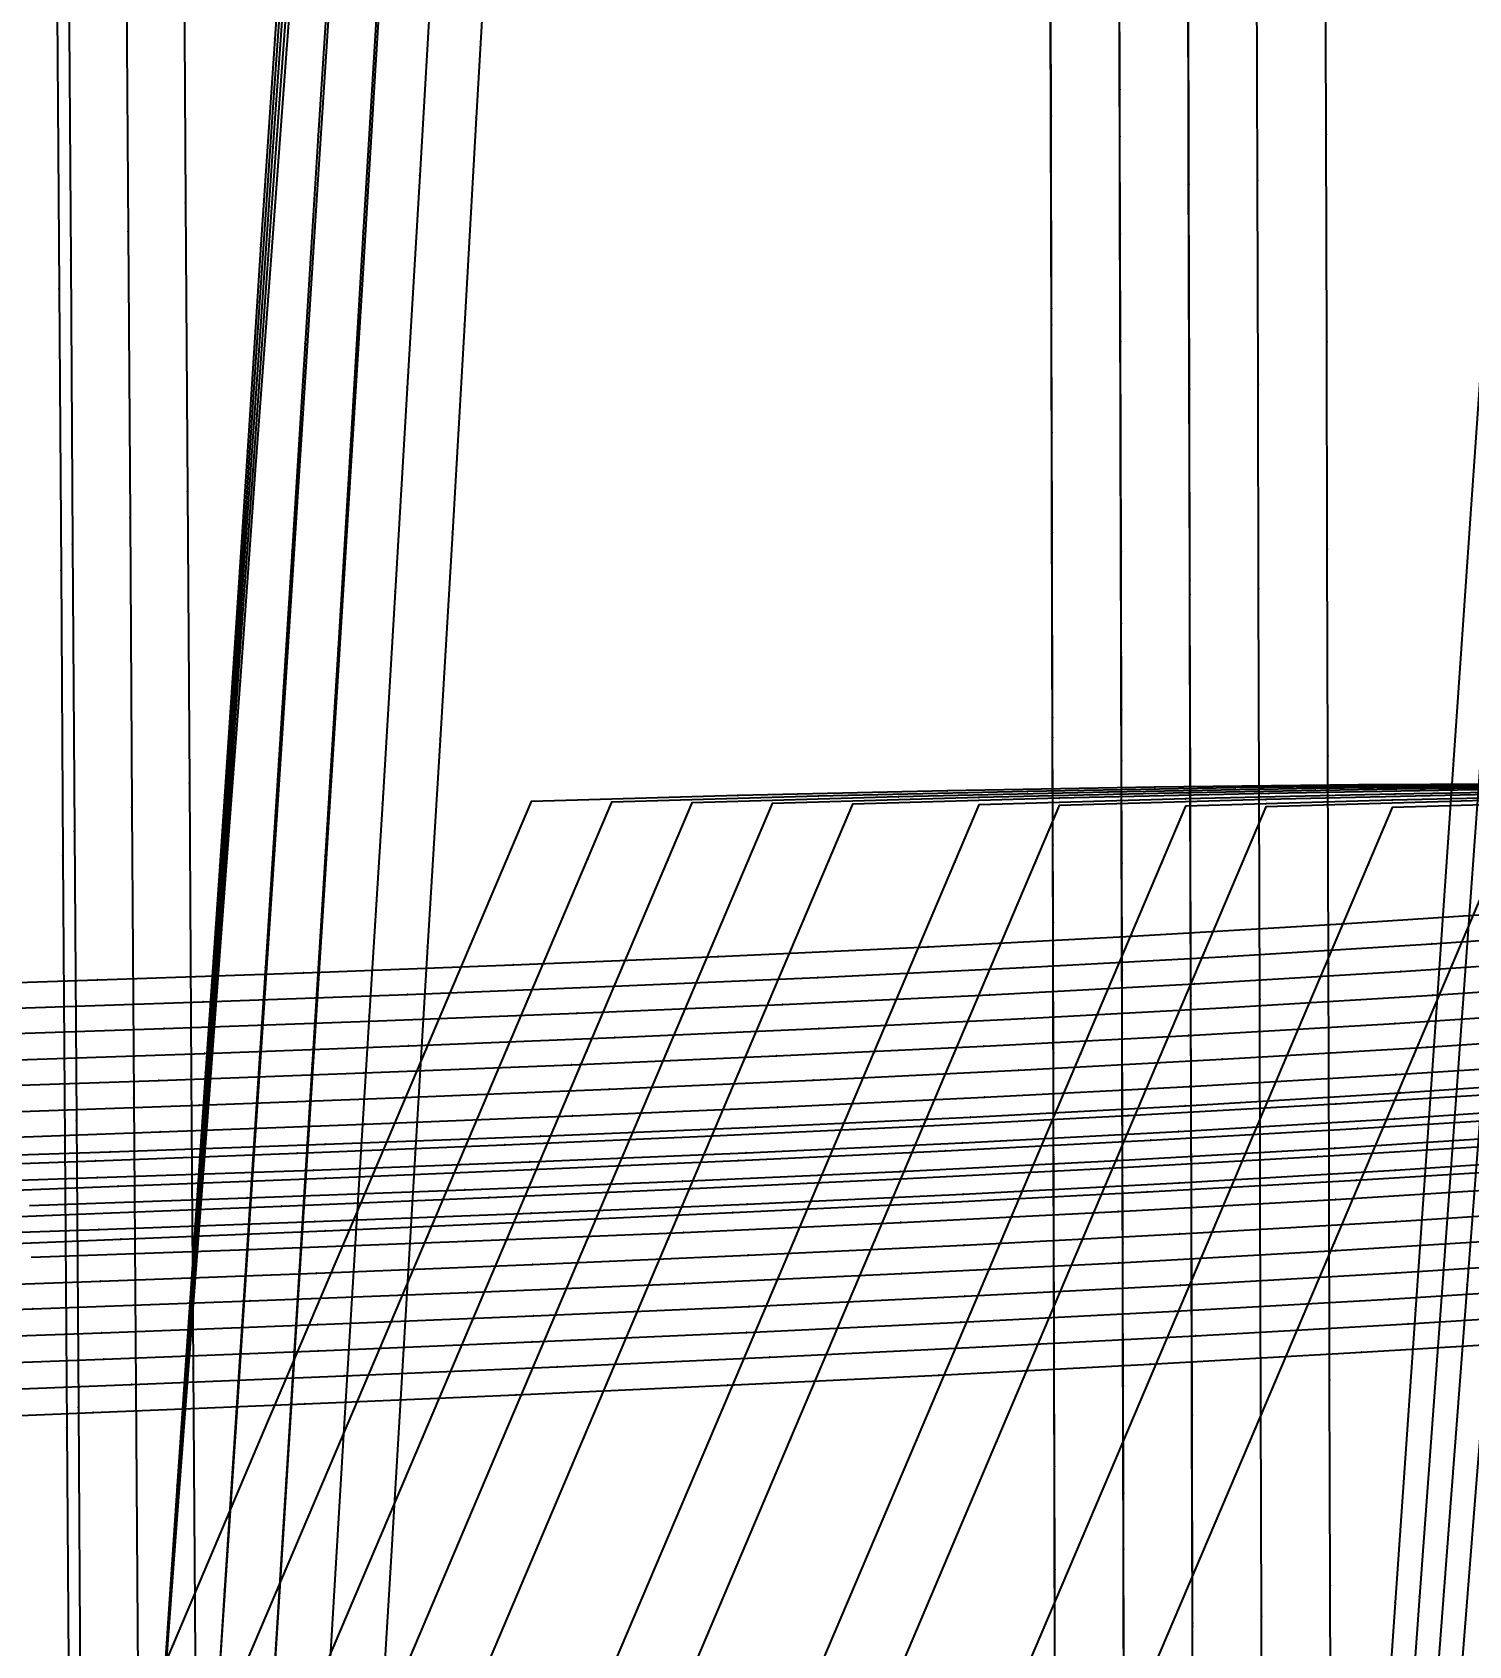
# Model space of a CAD drawing. Extents: x -2408 to 1029, y -526 to 2095.
# Drawn here: x -875.3 to -769.3, y 306.4 to 425.4 of the extents above; entities that cross this region are included whole.
import ezdxf

# ---------------------------------------------------------------- set-up
doc = ezdxf.new("R2010")
doc.units = 0

# ---------------------------------------------------------------- blocks, each defined once
blk = doc.blocks.new(' -30')
at = {"layer": '1'}
for points in [[(-876.872936, 508.652548), (-861.83698, 509.261239), (-846.753174, 509.887156), (-831.752201, 510.534152), (-816.670932, 511.218628), (-801.184994, 511.966991), (-786.108457, 512.749706), (-770.65652, 513.617506), (-755.587754, 514.53757), (-740.004881, 515.575884), (-725.109999, 516.660635), (-710.060669, 517.858357), (-700.953445, 518.651848), (-694.602526, 519.205145), (-679.573415, 520.634586), (-664.211764, 522.223971), (-649.208861, 523.906612), (-633.890515, 525.762597), (-618.92051, 527.71629), (-603.661537, 529.855638), (-588.732149, 532.098872), (-573.547297, 534.538566), (-558.667414, 537.089756), (-543.569914, 539.84678)], [(-1183.755806, -258.370186), (-1198.587343, -257.218457), (-1199.90509, -257.115917), (-1199.94913, -241.488822), (-1199.992209, -226.199237), (-1200.035282, -210.909652), (-1200.077808, -195.811877), (-1200.120871, -180.522291), (-1200.163378, -165.429311), (-1200.206436, -150.139732), (-1200.249056, -135.00358), (-1200.292103, -119.713989), (-1200.335607, -104.263353), (-1200.378671, -88.973753), (-1200.421733, -73.688779), (-1200.464816, -58.399189), (-1200.507891, -43.109598), (-1200.550587, -27.947019)]]:
    blk.add_lwpolyline(points, dxfattribs=at)
at = {"layer": '14'}
blk.add_lwpolyline([(-879.472994, 495.837705), (-863.872377, 496.46764), (-848.27231, 497.112008), (-832.673265, 497.781282), (-817.075603, 498.485938), (-801.47968, 499.236455), (-785.885971, 500.043304), (-770.294797, 500.916965), (-754.70663, 501.86791), (-739.121791, 502.906618), (-723.540754, 504.043561), (-707.963877, 505.289216), (-700.953674, 505.907516), (-690.233514, 506.852994), (-674.668702, 508.362386), (-659.113786, 510.004054), (-643.571804, 511.782803), (-628.045945, 513.703415), (-612.539267, 515.770694), (-597.054901, 517.989429), (-581.59598, 520.364412), (-566.165581, 522.900442), (-550.766837, 525.602311)], dxfattribs=at)
at = {"layer": '2'}
blk.add_point((-322.167053, -60.610313), dxfattribs=at)
blk.add_point((-322.167053, -60.610313), dxfattribs=at)
at = {"layer": '3'}
for p in [(-268.970889, 520.885647), (-770.65652, 513.617506), (-801.184994, 511.966991), (-786.108457, 512.749706), (-816.670932, 511.218628), (-846.753174, 509.887156), (-831.752201, 510.534152), (-861.83698, 509.261239), (-270.140575, 505.316837), (-785.885971, 500.043304), (-770.294797, 500.916965), (-801.47968, 499.236455), (-832.673265, 497.781282), (-817.075603, 498.485938), (-863.872377, 496.46764), (-848.27231, 497.112008), (-271.278187, 489.841572), (-272.408891, 474.313432), (-273.518252, 459.303073), (-274.691014, 443.778063), (-275.86766, 428.304753), (-277.042325, 412.779884), (-1200.507891, -43.109598), (-254.129457, -57.541968), (-1200.464816, -58.399189), (-261.127123, -59.389382), (-306.950585, -60.172513), (-291.493917, -59.822173), (-276.163978, -59.559518), (-323.969141, -64.852121), (-1200.421733, -73.688779), (-255.491074, -77.232818), (-329.941059, -78.908997), (-1200.378671, -88.973753), (-335.8002, -92.700416), (-256.933227, -98.088314), (-1200.335607, -104.263353), (-342.052132, -107.416397), (-1200.292103, -119.713989), (-258.429068, -119.720211), (-348.576922, -122.774639), (-1200.249056, -135.00358), (-1200.206436, -150.139732)]:
    blk.add_point(p, dxfattribs=at)
at = {"layer": '8'}
for points in [[(-267.785759, 536.391029), (-268.970889, 520.885647), (-270.140575, 505.316837), (-271.278187, 489.841572), (-272.408891, 474.313432), (-273.518252, 459.303073), (-274.691014, 443.778063), (-275.86766, 428.304753), (-277.042325, 412.779884), (-278.21354, 397.254754), (-279.349544, 382.208615), (-280.523073, 366.683647), (-281.657577, 351.675743), (-282.83071, 336.150751), (-283.991246, 320.791318), (-285.164421, 305.266334), (-286.316888, 290.015761), (-287.446104, 275.072392), (-287.709846, 271.582108)], [(-249.091949, 15.307263), (-250.517034, -5.301401), (-251.7552, -23.206977), (-252.875217, -39.403948), (-254.129457, -57.541968), (-255.491074, -77.232818), (-256.933227, -98.088314), (-258.429068, -119.720211), (-259.951754, -141.740336), (-261.474439, -163.760443), (-262.970281, -185.392358), (-264.412433, -206.247836), (-265.77405, -225.938686), (-267.028291, -244.076713), (-268.148308, -260.273691), (-269.386474, -278.179268), (-270.434573, -293.336208), (-270.811558, -298.787918)], [(-149.575367, -61.404266), (-166.867261, -60.754563), (-183.049128, -60.252149), (-198.832045, -59.85351), (-214.146374, -59.56067), (-230.135344, -59.369512), (-245.281739, -59.316843), (-261.127123, -59.389382), (-276.163978, -59.559518), (-291.493917, -59.822173), (-306.950585, -60.172513), (-322.167053, -60.610313)], [(-355.685272, -139.506483), (-348.576922, -122.774639), (-342.052132, -107.416397), (-335.8002, -92.700416), (-329.941059, -78.908997), (-323.969141, -64.852121), (-322.167053, -60.610313)]]:
    blk.add_lwpolyline(points, dxfattribs=at)
blk = doc.blocks.new(' -31')
at = {"layer": '1'}
for points in [[(-880.364314, 510.494297), (-865.021492, 511.094201), (-849.986515, 511.696983), (-834.64533, 512.337634), (-819.64924, 512.998925), (-804.311699, 513.721507), (-788.860254, 514.507407), (-773.529113, 515.355389), (-758.116349, 516.287186), (-742.795393, 517.30299), (-727.473822, 518.418899), (-712.168084, 519.644329), (-700.953445, 520.630684), (-697.019179, 520.976708), (-681.735315, 522.450025), (-666.410157, 524.062346), (-651.154775, 525.806184), (-635.87252, 527.696718), (-620.652663, 529.727222), (-605.429271, 531.910601), (-590.252871, 534.244037), (-575.102924, 536.734785), (-559.979017, 539.387488), (-544.915761, 542.200264)], [(-1180.371274, -260.925967), (-1195.237899, -259.766103), (-1204.985657, -259.004574), (-1205.029124, -243.314311), (-1205.070777, -228.280023), (-1205.112436, -213.245737), (-1205.155079, -197.858185), (-1205.196747, -182.823897), (-1205.239387, -167.439265), (-1205.281057, -152.404973), (-1205.323792, -136.988222), (-1205.365471, -121.953939), (-1205.407149, -106.919646), (-1205.449467, -91.652171), (-1205.491133, -76.617876), (-1205.532971, -61.521669), (-1205.574646, -46.487374), (-1205.61699, -31.217352)]]:
    blk.add_lwpolyline(points, dxfattribs=at)
at = {"layer": '14'}
blk.add_lwpolyline([(-876.761037, 497.92473), (-861.052752, 498.541434), (-845.345297, 499.176768), (-829.639194, 499.841984), (-813.934855, 500.548338), (-798.232802, 501.307082), (-782.533523, 502.129468), (-766.837501, 503.02675), (-751.145262, 504.010178), (-735.457216, 505.09101), (-719.773885, 506.280497), (-700.953674, 507.871628), (-700.177085, 507.937295), (-687.689191, 509.100768), (-672.025619, 510.684444), (-656.373484, 512.409613), (-640.73598, 514.280458), (-625.116259, 516.301159), (-609.517494, 518.475899), (-593.942802, 520.808865), (-578.395356, 523.304239), (-562.878326, 525.966201), (-547.394831, 528.798939)], dxfattribs=at)
at = {"layer": '2'}
blk.add_point((-317.087078, -60.610313), dxfattribs=at)
blk.add_point((-317.087078, -60.610313), dxfattribs=at)
at = {"layer": '3'}
for p in [(-788.860254, 514.507407), (-773.529113, 515.355389), (-804.311699, 513.721507), (-834.64533, 512.337634), (-819.64924, 512.998925), (-865.021492, 511.094201), (-849.986515, 511.696983), (-270.0986, 508.584758), (-766.837501, 503.02675), (-798.232802, 501.307082), (-782.533523, 502.129468), (-813.934855, 500.548338), (-845.345297, 499.176768), (-829.639194, 499.841984), (-861.052752, 498.541434), (-271.194162, 493.295128), (-272.281755, 477.946298), (-273.387537, 462.538378), (-274.514607, 447.192397), (-275.651862, 431.847157), (-276.780583, 416.554046), (-1205.574646, -46.487374), (-256.047113, -59.389381), (-301.870586, -60.172513), (-286.413913, -59.822172), (-271.08397, -59.559518), (-1205.532971, -61.521669), (-318.889163, -64.852117), (-254.326498, -75.793048), (-1205.491133, -76.617876), (-324.861077, -78.908991), (-1205.449467, -91.652171), (-330.720215, -92.70041), (-255.878275, -97.114022), (-1205.407149, -106.919646), (-336.972144, -107.416392), (-257.487822, -119.228744), (-1205.365471, -121.953939), (-343.496931, -122.774636), (-1205.323792, -136.988222), (-1205.281057, -152.404973)]:
    blk.add_point(p, dxfattribs=at)
at = {"layer": '8'}
for points in [[(-267.785759, 539.896202), (-268.971377, 523.980308), (-270.0986, 508.584758), (-271.194162, 493.295128), (-272.281755, 477.946298), (-273.387537, 462.538378), (-274.514607, 447.192397), (-275.651862, 431.847157), (-276.780583, 416.554046), (-277.908851, 401.208165), (-279.044466, 385.76366), (-280.174425, 370.417898), (-281.309176, 355.012686), (-282.439101, 339.666924), (-283.568809, 324.321148), (-284.686106, 309.145322), (-285.815989, 293.799556), (-286.918402, 278.82658), (-287.709846, 268.076897)], [(-247.440948, 18.812463), (-248.974359, -2.25617), (-250.306644, -20.561388), (-251.511798, -37.119862), (-252.861378, -55.662707), (-254.326498, -75.793048), (-255.878275, -97.114022), (-257.487822, -119.228744), (-259.126252, -141.740322), (-260.220324, -156.772558), (-261.305836, -171.687183), (-262.899335, -193.581419), (-264.425436, -214.549616), (-265.855252, -234.194881), (-267.159901, -252.120389), (-268.310493, -267.929205), (-269.555052, -285.029088), (-270.549095, -298.686962), (-270.811558, -302.293129)], [(-144.495363, -61.404266), (-161.787255, -60.754563), (-177.96912, -60.25215), (-193.752036, -59.85351), (-209.066363, -59.56067), (-225.055333, -59.369512), (-240.201728, -59.316843), (-256.047113, -59.389381), (-271.08397, -59.559518), (-286.413913, -59.822172), (-301.870586, -60.172513), (-317.087078, -60.610313)], [(-350.605278, -139.506483), (-343.496931, -122.774636), (-336.972144, -107.416392), (-330.720215, -92.70041), (-324.861077, -78.908991), (-318.889163, -64.852117), (-317.087078, -60.610313)]]:
    blk.add_lwpolyline(points, dxfattribs=at)
blk = doc.blocks.new(' -32')
at = {"layer": '1'}
for points in [[(-877.277669, 512.585146), (-862.024551, 513.164813), (-846.751166, 513.764664), (-831.53952, 514.392253), (-816.269083, 515.063461), (-801.001022, 515.786796), (-785.834479, 516.567909), (-770.573491, 517.427842), (-755.449849, 518.364112), (-740.200043, 519.403976), (-724.875012, 520.5571), (-709.642093, 521.821944), (-700.953445, 522.616844), (-694.557722, 523.201933), (-679.348956, 524.72913), (-664.318127, 526.376323), (-649.139851, 528.182656), (-634.150362, 530.111492), (-619.009776, 532.210167), (-604.077291, 534.432251), (-588.982202, 536.836607), (-574.121179, 539.363382), (-559.080352, 542.086794), (-544.303937, 544.929842)], [(-1181.341562, -263.143461), (-1196.363717, -261.938956), (-1210.066223, -260.838642), (-1210.108495, -245.352705), (-1210.150147, -230.091894), (-1210.19139, -214.978302), (-1210.233302, -199.616523), (-1210.275493, -184.150531), (-1210.31786, -168.619842), (-1210.360055, -153.153848), (-1210.402522, -137.589816), (-1210.444728, -122.123822), (-1210.486932, -106.657838), (-1210.528462, -91.436508), (-1210.570655, -75.970504), (-1210.612486, -60.636584), (-1210.654677, -45.1706), (-1210.696988, -29.660098)]]:
    blk.add_lwpolyline(points, dxfattribs=at)
at = {"layer": '14'}
blk.add_lwpolyline([(-878.91242, 499.814759), (-863.096353, 500.414203), (-847.281183, 501.033226), (-831.467557, 501.683881), (-815.656007, 502.378226), (-799.847102, 503.128318), (-784.041373, 503.946213), (-768.239466, 504.843965), (-752.441914, 505.833632), (-736.649247, 506.927273), (-720.862112, 508.136939), (-701.136794, 509.830549), (-700.953674, 509.847908), (-689.034821, 510.978725), (-673.269923, 512.604379), (-657.517396, 514.379515), (-641.780503, 516.307703), (-626.062394, 518.392526), (-610.366238, 520.637565), (-594.69526, 523.046393), (-579.05261, 525.622594), (-563.441513, 528.369741), (-547.865121, 531.291418)], dxfattribs=at)
at = {"layer": '2'}
blk.add_point((-312.007065, -60.610313), dxfattribs=at)
blk.add_point((-312.007065, -60.610313), dxfattribs=at)
at = {"layer": '3'}
for p in [(-770.573491, 517.427842), (-801.001022, 515.786796), (-785.834479, 516.567909), (-831.53952, 514.392253), (-816.269083, 515.063461), (-862.024551, 513.164813), (-846.751166, 513.764664), (-270.014405, 512.479487), (-768.239466, 504.843965), (-784.041373, 503.946213), (-815.656007, 502.378226), (-799.847102, 503.128318), (-831.467557, 501.683881), (-863.096353, 500.414203), (-847.281183, 501.033226), (-271.068283, 497.415128), (-272.113179, 482.276074), (-273.171797, 467.07604), (-274.251194, 451.939413), (-275.344252, 436.80376), (-276.431543, 421.721797), (-277.517392, 406.585633), (-1210.654677, -45.1706), (-1210.612486, -60.636584), (-296.790581, -60.172515), (-281.333909, -59.822176), (-266.003967, -59.559524), (-313.809153, -64.852121), (-1210.570655, -75.970504), (-319.781071, -78.908997), (-1210.528462, -91.436508), (-325.640212, -92.700416), (-254.823324, -96.139745), (-1210.486932, -106.657838), (-331.892144, -107.416397), (-256.546576, -118.737277), (-1210.444728, -122.123822), (-338.416933, -122.774639), (-1210.402522, -137.589816), (-1210.360055, -153.153848)]:
    blk.add_point(p, dxfattribs=at)
at = {"layer": '8'}
for points in [[(-267.785759, 543.401413), (-268.935325, 527.582206), (-270.014405, 512.479487), (-271.068283, 497.415128), (-272.113179, 482.276074), (-273.171797, 467.07604), (-274.251194, 451.939413), (-275.344252, 436.80376), (-276.431543, 421.721797), (-277.517392, 406.585633), (-278.609211, 391.348216), (-279.695318, 376.212082), (-280.782325, 361.076011), (-281.87353, 345.878914), (-282.959968, 330.742801), (-284.033857, 315.781003), (-285.120378, 300.644871), (-286.231128, 285.17165), (-287.314048, 270.085635), (-287.709846, 264.571705)], [(-245.789948, 22.317662), (-247.431685, 0.789055), (-248.858088, -17.915799), (-250.148379, -34.835779), (-251.5933, -53.783461), (-253.161923, -74.35329), (-254.823324, -96.139745), (-256.546576, -118.737277), (-257.7145, -134.052625), (-258.887006, -149.428053), (-260.054931, -164.7434), (-261.20911, -179.878509), (-262.340382, -194.713218), (-263.974293, -216.139193), (-265.505117, -236.213355), (-266.901932, -254.530213), (-268.133807, -270.684167), (-269.466287, -288.157381), (-270.530553, -302.113426), (-270.811558, -305.798321)], [(-139.415359, -61.404266), (-156.707252, -60.754566), (-172.889117, -60.252154), (-188.672034, -59.853516), (-203.986362, -59.560676), (-219.975332, -59.369519), (-235.121727, -59.31685), (-250.967111, -59.389388), (-266.003967, -59.559524), (-281.333909, -59.822176), (-296.790581, -60.172515), (-312.007065, -60.610313)], [(-345.525284, -139.506483), (-338.416933, -122.774639), (-331.892144, -107.416397), (-325.640212, -92.700416), (-319.781071, -78.908997), (-313.809153, -64.852121), (-312.007065, -60.610313)]]:
    blk.add_lwpolyline(points, dxfattribs=at)
blk = doc.blocks.new(' -33')
at = {"layer": '1'}
for points in [[(-879.557871, 514.469708), (-863.688546, 515.052308), (-848.824508, 515.617616), (-833.486072, 516.232231), (-818.138934, 516.89045), (-802.804766, 517.602938), (-787.504957, 518.380042), (-772.178103, 519.236488), (-756.925237, 520.177889), (-741.610167, 521.224263), (-726.15143, 522.395236), (-710.854329, 523.679415), (-700.953445, 524.59877), (-695.654133, 525.09081), (-680.382994, 526.653011), (-665.228335, 528.349747), (-649.990129, 530.206271), (-634.87659, 532.200036), (-619.678619, 534.361611), (-604.621843, 536.66174), (-589.472142, 539.139281), (-574.486704, 541.754952), (-559.394069, 544.55936), (-544.493424, 547.499871)], [(-1182.43422, -265.367839), (-1197.65733, -264.145135), (-1212.508464, -262.949774), (-1215.146713, -262.73716), (-1215.188953, -247.012202), (-1215.230561, -231.522991), (-1215.271747, -216.191039), (-1215.313255, -200.739878), (-1215.353827, -185.637631), (-1215.39431, -170.568917), (-1215.434881, -155.466683), (-1215.476409, -140.004553), (-1215.516961, -124.902318), (-1215.558648, -109.378675), (-1215.599216, -94.276419), (-1215.639794, -79.174183), (-1215.681345, -63.71205), (-1215.721925, -48.609813), (-1215.762402, -33.541107)]]:
    blk.add_lwpolyline(points, dxfattribs=at)
at = {"layer": '14'}
blk.add_lwpolyline([(-879.139923, 501.776541), (-863.215558, 502.361125), (-847.292345, 502.967702), (-831.370996, 503.609087), (-815.452108, 504.2981), (-799.536393, 505.047557), (-783.624525, 505.870276), (-767.717215, 506.779072), (-751.815062, 507.786767), (-735.918776, 508.906176), (-720.029071, 510.150113), (-700.953674, 511.831245), (-700.177126, 511.899686), (-686.40693, 513.252232), (-670.544437, 514.956992), (-654.69599, 516.820569), (-638.864855, 518.845875), (-623.05426, 521.035824), (-607.26745, 523.393327), (-591.507635, 525.921302), (-575.778022, 528.622667), (-560.081877, 531.500329), (-544.422408, 534.557207)], dxfattribs=at)
at = {"layer": '2'}
blk.add_point((-306.927071, -60.610313), dxfattribs=at)
blk.add_point((-306.927071, -60.610313), dxfattribs=at)
at = {"layer": '3'}
for p in [(-772.178103, 519.236488), (-787.504957, 518.380042), (-818.138934, 516.89045), (-802.804766, 517.602938), (-848.824508, 515.617616), (-833.486072, 516.232231), (-269.972668, 515.818523), (-863.688546, 515.052308), (-767.717215, 506.779072), (-799.536393, 505.047557), (-783.624525, 505.870276), (-831.370996, 503.609087), (-815.452108, 504.2981), (-863.215558, 502.361125), (-847.292345, 502.967702), (-271.026283, 500.384906), (-272.070381, 484.865302), (-273.084857, 469.903824), (-274.205876, 453.765856), (-275.298994, 438.249628), (-276.386789, 422.78847), (-277.472884, 407.271753), (-1215.721925, -48.609813), (-291.710587, -60.172513), (-276.253915, -59.822172), (-260.923973, -59.559518), (-1215.681345, -63.71205), (-308.729153, -64.852113), (-1215.639794, -79.174183), (-314.701063, -78.908985), (-320.560197, -92.700404), (-1215.599216, -94.276419), (-326.812123, -107.416388), (-1215.558648, -109.378675), (-1215.516961, -124.902318), (-1215.476409, -140.004553)]:
    blk.add_point(p, dxfattribs=at)
at = {"layer": '8'}
for points in [[(-267.785759, 546.906624), (-268.899621, 531.204159), (-269.972668, 515.818523), (-271.026283, 500.384906), (-272.070381, 484.865302), (-273.084857, 469.903824), (-274.205876, 453.765856), (-275.298994, 438.249628), (-276.386789, 422.78847), (-277.472884, 407.271753), (-278.521339, 392.271899), (-279.607435, 376.755195), (-280.69455, 361.238558), (-281.78593, 345.659346), (-282.87251, 330.142659), (-283.946509, 314.80467), (-285.033146, 299.287995), (-286.101627, 284.031138), (-287.161297, 268.899653), (-287.709846, 261.066513)], [(-244.138947, 25.822864), (-245.889011, 3.834284), (-247.409532, -15.270209), (-248.784961, -32.551696), (-250.325221, -51.904208), (-251.997346, -72.913517), (-253.768371, -95.165453), (-254.987718, -110.485866), (-256.226601, -126.051733), (-257.475252, -141.740326), (-258.723902, -157.42892), (-259.962785, -172.994787), (-261.182132, -188.3152), (-262.372177, -203.26745), (-264.080931, -224.736985), (-265.668809, -244.687776), (-267.102846, -262.705647), (-268.350071, -278.376337), (-269.665469, -294.903566), (-270.811558, -309.303532)], [(-134.335365, -61.404266), (-151.627258, -60.754563), (-167.809123, -60.252149), (-183.59204, -59.85351), (-198.906368, -59.56067), (-214.895337, -59.369512), (-230.041733, -59.316843), (-245.887117, -59.389381), (-260.923973, -59.559518), (-276.253915, -59.822172), (-291.710587, -60.172513), (-306.927071, -60.610313)], [(-340.445251, -139.506483), (-333.336907, -122.774634), (-326.812123, -107.416388), (-320.560197, -92.700404), (-314.701063, -78.908985), (-308.729153, -64.852113), (-306.927071, -60.610313)]]:
    blk.add_lwpolyline(points, dxfattribs=at)
blk = doc.blocks.new(' -34')
at = {"layer": '1'}
for points in [[(-874.304032, 516.617669), (-858.928688, 517.169872), (-843.807493, 517.738742), (-828.480727, 518.353322), (-813.363008, 519.008648), (-798.086688, 519.732265), (-782.975286, 520.520557), (-767.749252, 521.39969), (-752.648256, 522.367472), (-737.469475, 523.44814), (-722.384569, 524.641285), (-707.267001, 525.968982), (-700.953445, 526.583061), (-692.206002, 527.43393), (-677.079541, 529.053574), (-662.050227, 530.814204), (-647.039377, 532.7259), (-631.96861, 534.801667), (-617.000187, 537.021439), (-601.984106, 539.409805), (-587.066038, 541.945993), (-572.11953, 544.653666), (-557.260277, 547.514416)], [(-1103.215046, -273.757712), (-1118.583358, -272.635105), (-1133.552365, -271.52012), (-1148.917017, -270.348688), (-1163.959961, -269.168372), (-1179.319848, -267.935927), (-1194.641278, -266.696327), (-1209.711973, -265.476573), (-1220.227127, -264.625568), (-1220.268161, -249.113253), (-1220.309439, -233.509246), (-1220.350469, -217.999488), (-1220.391589, -202.456272), (-1220.432085, -187.149826), (-1220.472663, -171.813091), (-1220.513163, -156.506643), (-1220.553238, -141.361317), (-1220.593739, -126.054878), (-1220.633985, -110.844911), (-1220.674486, -95.538453), (-1220.714982, -80.232014), (-1220.755045, -65.086689), (-1220.795531, -49.780232), (-1220.836098, -34.443505)]]:
    blk.add_lwpolyline(points, dxfattribs=at)
at = {"layer": '14'}
blk.add_lwpolyline([(-884.338821, 503.558087), (-868.305938, 504.122599), (-852.274195, 504.707481), (-836.244364, 505.32634), (-820.217219, 505.992778), (-804.193493, 506.720402), (-788.174036, 507.522814), (-772.159582, 508.413619), (-756.150905, 509.406422), (-740.148737, 510.51483), (-724.15393, 511.752442), (-708.167216, 513.132865), (-700.953674, 513.827705), (-691.711907, 514.717917), (-675.745384, 516.42358), (-659.793142, 518.29591), (-643.858401, 520.337165), (-627.944424, 522.549602), (-612.054453, 524.93548), (-596.191784, 527.49705), (-580.359642, 530.236575), (-564.561326, 533.156303), (-548.800057, 536.258498)], dxfattribs=at)
at = {"layer": '2'}
blk.add_point((-301.847076, -60.610313), dxfattribs=at)
blk.add_point((-301.847076, -60.610313), dxfattribs=at)
at = {"layer": '3'}
for p in [(-767.749252, 521.39969), (-782.975286, 520.520557), (-813.363008, 519.008648), (-798.086688, 519.732265), (-269.931037, 519.185757), (-828.480727, 518.353322), (-858.928688, 517.169872), (-843.807493, 517.738742), (-772.159582, 508.413619), (-788.174036, 507.522814), (-820.217219, 505.992778), (-804.193493, 506.720402), (-852.274195, 504.707481), (-836.244364, 505.32634), (-868.305938, 504.122599), (-270.942401, 504.021099), (-271.944262, 488.756954), (-272.951471, 473.493179), (-273.986686, 458.166258), (-275.034671, 442.905221), (-276.08056, 427.700825), (-277.124562, 412.439522), (-1220.795531, -49.780232), (-286.630585, -60.172513), (-271.173911, -59.822172), (-1220.755045, -65.086689), (-303.649159, -64.852113), (-309.621068, -78.908985), (-1220.714982, -80.232014), (-315.480203, -92.700404), (-1220.674486, -95.538453), (-321.732129, -107.416388), (-1220.633985, -110.844911), (-1220.593739, -126.054878), (-1220.553238, -141.361317)]:
    blk.add_point(p, dxfattribs=at)
at = {"layer": '8'}
for points in [[(-267.785759, 550.411797), (-268.864277, 534.845587), (-269.931037, 519.185757), (-270.942401, 504.021099), (-271.944262, 488.756954), (-272.951471, 473.493179), (-273.986686, 458.166258), (-275.034671, 442.905221), (-276.08056, 427.700825), (-277.124562, 412.439522), (-278.165872, 397.178028), (-279.215287, 381.810336), (-280.258805, 366.549018), (-281.306995, 351.223613), (-282.350378, 335.962271), (-283.393533, 320.700933), (-284.424243, 305.622657), (-285.467563, 290.361306), (-286.525887, 274.88048), (-287.534775, 260.122312), (-287.709846, 257.561302)], [(-129.255362, -61.404266), (-146.547253, -60.754563), (-162.729118, -60.25215), (-178.512034, -59.85351), (-193.826362, -59.56067), (-209.815331, -59.369512), (-224.961727, -59.316843), (-240.807111, -59.389381), (-255.843968, -59.559518), (-271.173911, -59.822172), (-286.630585, -60.172513), (-301.847076, -60.610313)], [(-335.365257, -139.506483), (-328.256913, -122.774634), (-321.732129, -107.416388), (-315.480203, -92.700404), (-309.621068, -78.908985), (-303.649159, -64.852113), (-301.847076, -60.610313)]]:
    blk.add_lwpolyline(points, dxfattribs=at)
blk = doc.blocks.new(' -35')
at = {"layer": '1'}
for points in [[(-871.300024, 518.595463), (-856.027448, 519.147777), (-840.989233, 519.719206), (-825.768242, 520.337784), (-810.733724, 521.000639), (-795.566458, 521.733877), (-780.538711, 522.536485), (-765.424873, 523.432438), (-750.408314, 524.423039), (-735.401972, 525.525264), (-720.402648, 526.751485), (-705.415099, 528.113438), (-700.953445, 528.563385), (-690.21272, 529.646569), (-675.255575, 531.309469), (-660.259363, 533.132611), (-645.339638, 535.103503), (-630.382527, 537.238837), (-615.507591, 539.523215), (-600.604739, 541.975184), (-585.782302, 544.578682), (-570.948097, 547.351505), (-556.186379, 550.279823)], [(-1127.134122, -273.632078), (-1142.498963, -272.436082), (-1157.861348, -271.209201), (-1173.195835, -269.949721), (-1188.572742, -268.666114), (-1203.453717, -267.418917), (-1215.147781, -266.43671), (-1215.188822, -250.688551), (-1215.228622, -235.417112), (-1215.267947, -220.327925), (-1215.308445, -204.789158), (-1215.348857, -189.283943), (-1215.387993, -174.268639), (-1215.428407, -158.763424), (-1215.468589, -143.34736), (-1215.509001, -127.842156), (-1215.549406, -112.336934), (-1215.589746, -96.852693), (-1215.63014, -81.347472), (-1215.670317, -65.931418), (-1215.710733, -50.426195), (-1215.750372, -35.214684)]]:
    blk.add_lwpolyline(points, dxfattribs=at)
at = {"layer": '14'}
blk.add_lwpolyline([(-879.261329, 505.606817), (-863.321862, 506.172931), (-847.38378, 506.762882), (-831.447983, 507.390801), (-815.515369, 508.070817), (-799.586721, 508.817065), (-783.662977, 509.643673), (-767.744919, 510.564776), (-751.833447, 511.594504), (-735.929458, 512.746984), (-720.033737, 514.036355), (-700.953674, 515.790672), (-700.177104, 515.862091), (-686.131963, 517.310616), (-670.270165, 519.108084), (-654.424583, 521.07714), (-638.598425, 523.21932), (-622.794787, 525.536175), (-607.016895, 528.029239), (-591.2679, 530.700055), (-575.550973, 533.550165), (-559.869285, 536.58111), (-544.226004, 539.794431)], dxfattribs=at)
at = {"layer": '2'}
blk.add_point((-296.767063, -60.610313), dxfattribs=at)
blk.add_point((-296.767063, -60.610313), dxfattribs=at)
at = {"layer": '3'}
for p in [(-765.424873, 523.432438), (-795.566458, 521.733877), (-780.538711, 522.536485), (-825.768242, 520.337784), (-810.733724, 521.000639), (-856.027448, 519.147777), (-840.989233, 519.719206), (-783.662977, 509.643673), (-767.744919, 510.564776), (-799.586721, 508.817065), (-831.447983, 507.390801), (-815.515369, 508.070817), (-863.321862, 506.172931), (-847.38378, 506.762882), (-270.900485, 507.06701), (-271.860093, 492.088782), (-272.822973, 477.110772), (-273.811471, 462.067876), (-274.814074, 447.09247), (-275.861032, 431.524137), (-276.86279, 416.548675), (-277.861106, 401.572977), (-1215.710733, -50.426195), (-281.55059, -60.172513), (-266.093923, -59.822173), (-298.569148, -64.852117), (-1215.670317, -65.931418), (-304.541062, -78.908991), (-1215.63014, -81.347472), (-310.4002, -92.70041), (-1215.589746, -96.852693), (-316.652129, -107.416392), (-1215.549406, -112.336934), (-1215.509001, -127.842156), (-1215.468589, -143.34736)]:
    blk.add_point(p, dxfattribs=at)
at = {"layer": '8'}
for points in [[(-267.785759, 553.917007), (-268.864741, 537.978135), (-269.889514, 522.580979), (-270.900485, 507.06701), (-271.860093, 492.088782), (-272.822973, 477.110772), (-273.811471, 462.067876), (-274.814074, 447.09247), (-275.861032, 431.524137), (-276.86279, 416.548675), (-277.861106, 401.572977), (-278.866672, 386.488486), (-279.866481, 371.512893), (-280.866942, 356.537344), (-281.871547, 341.496161), (-282.871413, 326.520576), (-283.902178, 311.081352), (-284.902103, 296.105773), (-285.902076, 281.130196), (-286.918041, 265.914754), (-287.709846, 254.05611)], [(-124.175367, -61.404266), (-141.467264, -60.754563), (-157.649132, -60.252149), (-173.432051, -59.85351), (-188.746381, -59.56067), (-204.735351, -59.369512), (-219.881747, -59.316843), (-235.72713, -59.389382), (-250.763984, -59.559518), (-266.093923, -59.822173), (-281.55059, -60.172513), (-296.767063, -60.610313)], [(-330.285263, -139.506483), (-323.176916, -122.774636), (-316.652129, -107.416392), (-310.4002, -92.70041), (-304.541062, -78.908991), (-298.569148, -64.852117), (-296.767063, -60.610313)]]:
    blk.add_lwpolyline(points, dxfattribs=at)
blk = doc.blocks.new(' -36')
at = {"layer": '1'}
for points in [[(-874.403924, 520.43925), (-859.012279, 520.974155), (-843.882598, 521.52789), (-828.545795, 522.130495), (-813.419835, 522.778333), (-798.140791, 523.499676), (-783.021692, 524.2926), (-767.800844, 525.183498), (-752.693251, 526.172578), (-737.527572, 527.283292), (-722.438094, 528.518808), (-707.060918, 529.926364), (-700.953445, 530.549164), (-691.998971, 531.462283), (-676.88921, 533.164435), (-661.863402, 535.020842), (-646.858475, 537.039082), (-631.804615, 539.230203), (-616.847109, 541.574136), (-601.845353, 544.094194), (-586.943159, 546.767415), (-572.00838, 549.618569), (-557.169704, 552.624434)], [(-1156.759758, -273.634522), (-1171.739958, -272.402072), (-1186.718668, -271.151404), (-1202.085451, -269.860498), (-1216.976707, -268.605881), (-1220.228195, -268.33147), (-1220.268035, -252.811567), (-1220.307501, -237.437452), (-1220.346662, -222.182957), (-1220.385259, -207.148742), (-1220.424042, -192.043296), (-1220.463264, -176.768137), (-1220.502054, -161.662704), (-1220.54077, -146.587111), (-1220.579563, -131.481677), (-1220.618357, -116.376231), (-1220.657257, -101.229339), (-1220.69605, -86.123893), (-1220.734759, -71.048297), (-1220.77354, -55.942852), (-1220.813252, -40.476919), (-1220.852047, -25.371473)]]:
    blk.add_lwpolyline(points, dxfattribs=at)
at = {"layer": '14'}
blk.add_lwpolyline([(-868.417693, 507.937146), (-852.370641, 508.504669), (-836.325935, 509.109055), (-820.284541, 509.765225), (-804.247424, 510.4881), (-788.215549, 511.292603), (-772.189882, 512.193656), (-756.171388, 513.20618), (-740.161033, 514.345097), (-724.159783, 515.62533), (-708.168603, 517.0618), (-700.953674, 517.789421), (-691.430898, 518.749796), (-675.464664, 520.544407), (-659.514897, 522.518978), (-643.584793, 524.674377), (-627.677549, 527.011471), (-611.796363, 529.531125), (-595.944414, 532.23421), (-580.124937, 535.121586), (-564.34111, 538.194123), (-548.59613, 541.452686)], dxfattribs=at)
at = {"layer": '2'}
blk.add_point((-291.687069, -60.610313), dxfattribs=at)
blk.add_point((-291.687069, -60.610313), dxfattribs=at)
at = {"layer": '3'}
for p in [(-767.800844, 525.183498), (-783.021692, 524.2926), (-813.419835, 522.778333), (-798.140791, 523.499676), (-843.882598, 521.52789), (-828.545795, 522.130495), (-859.012279, 520.974155), (-772.189882, 512.193656), (-788.215549, 511.292603), (-270.816633, 510.809799), (-820.284541, 509.765225), (-804.247424, 510.4881), (-852.370641, 508.504669), (-836.325935, 509.109055), (-271.776098, 495.481495), (-272.737112, 480.153301), (-273.723161, 464.758583), (-274.724858, 449.432983), (-275.728562, 434.167), (-276.731204, 418.841461), (-277.729859, 403.515668), (-1220.813252, -40.476919), (-1220.77354, -55.942852), (-276.470585, -60.172513), (-293.489154, -64.852117), (-1220.734759, -71.048297), (-299.461068, -78.908991), (-1220.69605, -86.123893), (-305.320206, -92.70041), (-1220.657257, -101.229339), (-311.572135, -107.416392), (-1220.618357, -116.376231), (-1220.579563, -131.481677), (-1220.54077, -146.587111)]:
    blk.add_point(p, dxfattribs=at)
at = {"layer": '8'}
for points in [[(-267.785759, 557.422218), (-268.829755, 541.650889), (-269.848107, 526.003867), (-270.816633, 510.809799), (-271.776098, 495.481495), (-272.737112, 480.153301), (-273.723161, 464.758583), (-274.724858, 449.432983), (-275.728562, 434.167), (-276.731204, 418.841461), (-277.729859, 403.515668), (-278.735334, 388.078504), (-279.735093, 372.752783), (-280.735647, 357.427113), (-281.740432, 342.034287), (-282.740442, 326.708584), (-283.727838, 311.574727), (-284.727862, 296.249042), (-285.72795, 280.923341), (-286.727251, 265.609378), (-287.709846, 250.5509)], [(-119.095364, -61.404266), (-136.387256, -60.754563), (-152.569121, -60.252149), (-168.352038, -59.85351), (-183.666366, -59.56067), (-199.655336, -59.369512), (-214.801731, -59.316843), (-230.647115, -59.389381), (-245.683971, -59.559518), (-261.013913, -59.822172), (-276.470585, -60.172513), (-291.687069, -60.610313)], [(-325.205269, -139.506483), (-318.096921, -122.774636), (-311.572135, -107.416392), (-305.320206, -92.70041), (-299.461068, -78.908991), (-293.489154, -64.852117), (-291.687069, -60.610313)]]:
    blk.add_lwpolyline(points, dxfattribs=at)
blk = doc.blocks.new(' -37')
at = {"layer": '1'}
for points in [[(-870.901759, 522.434341), (-855.620824, 522.970364), (-840.566943, 523.528651), (-825.3441, 524.137176), (-810.294246, 524.79554), (-795.132554, 525.529318), (-780.09012, 526.340623), (-764.989993, 527.251959), (-749.960015, 528.268938), (-734.980165, 529.405055), (-719.969659, 530.679731), (-704.972548, 532.103056), (-700.953445, 532.528), (-690.013251, 533.684673), (-675.05059, 535.433208), (-660.080198, 537.350328), (-645.159821, 539.428998), (-630.22631, 541.678579), (-615.355772, 544.088088), (-600.473925, 546.670138), (-585.660938, 549.411393), (-570.845236, 552.325627), (-556.097707, 555.399624)], [(-1165.869786, -274.406066), (-1180.848085, -273.126835), (-1196.082813, -271.817484), (-1210.878443, -270.542232), (-1215.148697, -270.17355), (-1215.188545, -254.427064), (-1215.227997, -238.837233), (-1215.26712, -223.378127), (-1215.305234, -208.317741), (-1215.343953, -193.018623), (-1215.38328, -177.479657), (-1215.422, -162.180537), (-1215.459262, -147.457187), (-1215.499531, -131.546097), (-1215.538244, -116.246978), (-1215.577228, -100.837023), (-1215.615928, -85.537904), (-1215.654729, -70.202585), (-1215.693452, -54.903467), (-1215.731699, -39.792069), (-1215.770413, -24.492951)]]:
    blk.add_lwpolyline(points, dxfattribs=at)
at = {"layer": '14'}
blk.add_lwpolyline([(-879.387378, 509.437773), (-863.432077, 509.98556), (-847.478524, 510.558995), (-831.527737, 511.173521), (-815.580737, 511.844583), (-799.638658, 512.587621), (-783.702481, 513.41808), (-767.773341, 514.351399), (-751.852258, 515.403024), (-735.94025, 516.588398), (-720.038454, 517.92296), (-700.953674, 519.750137), (-700.177087, 519.824491), (-685.846882, 521.372746), (-669.986176, 523.263087), (-654.143923, 525.337697), (-638.323186, 527.596756), (-622.527142, 530.040428), (-606.758836, 532.668897), (-591.021388, 535.482334), (-575.317898, 538.480915), (-559.651488, 541.66481), (-544.02522, 545.034202)], dxfattribs=at)
at = {"layer": '2'}
blk.add_point((-286.607075, -60.610313), dxfattribs=at)
blk.add_point((-286.607075, -60.610313), dxfattribs=at)
at = {"layer": '3'}
for p in [(-780.09012, 526.340623), (-764.989993, 527.251959), (-795.132554, 525.529318), (-825.3441, 524.137176), (-810.294246, 524.79554), (-855.620824, 522.970364), (-840.566943, 523.528651), (-767.773341, 514.351399), (-270.732745, 514.613438), (-783.702481, 513.41808), (-815.580737, 511.844583), (-799.638658, 512.587621), (-831.527737, 511.173521), (-863.432077, 509.98556), (-847.478524, 510.558995), (-271.650701, 499.616754), (-272.567585, 484.620003), (-273.5058, 469.554919), (-274.46069, 454.560548), (-275.424583, 439.566741), (-276.425412, 423.951793), (-277.381598, 408.957502), (-369.750706, -22.449312), (-1215.731699, -39.792069), (-369.610176, -43.242187), (-1215.693452, -54.903467), (-271.390583, -60.172513), (-369.467972, -64.282696), (-288.40916, -64.852117), (-1215.654729, -70.202585), (-294.381074, -78.908991), (-1215.615928, -85.537904), (-369.32521, -85.405707), (-300.240211, -92.70041), (-1215.577228, -100.837023), (-369.183007, -106.446178), (-306.49214, -107.416392), (-1215.538244, -116.246978), (-1215.499531, -131.546097), (-1215.459262, -147.457187)]:
    blk.add_point(p, dxfattribs=at)
at = {"layer": '8'}
for points in [[(-267.785759, 560.927429), (-268.795142, 545.34185), (-269.765149, 530.114361), (-270.732745, 514.613438), (-271.650701, 499.616754), (-272.567585, 484.620003), (-273.5058, 469.554919), (-274.46069, 454.560548), (-275.424583, 439.566741), (-276.425412, 423.951793), (-277.381598, 408.957502), (-278.336233, 393.963106), (-279.299279, 378.854898), (-280.256221, 363.860666), (-281.217806, 348.797753), (-282.174623, 333.803491), (-283.131186, 318.809211), (-284.118728, 303.329621), (-285.075416, 288.33535), (-286.057556, 272.942613), (-287.025861, 257.766222), (-287.709846, 247.045708)], [(-369.888447, -2.069131), (-369.750706, -22.449312), (-369.610176, -43.242187), (-369.467972, -64.282696), (-369.32521, -85.405707), (-369.183007, -106.446178), (-369.042477, -127.239072), (-368.904736, -147.619234), (-368.7709, -167.421662), (-368.642084, -186.481206), (-368.519405, -204.632826), (-368.403978, -221.711475), (-368.296919, -237.552013), (-368.199343, -251.98942), (-368.0732, -270.653467), (-367.974671, -285.23187), (-367.882046, -298.936734), (-367.873306, -300.229836)], [(-114.01536, -61.404266), (-131.307251, -60.754563), (-147.489116, -60.25215), (-163.272033, -59.85351), (-178.58636, -59.56067), (-194.57533, -59.369512), (-209.721725, -59.316843), (-225.56711, -59.389381), (-240.603966, -59.559518), (-255.933909, -59.822172), (-271.390583, -60.172513), (-286.607075, -60.610313)], [(-320.125275, -139.506483), (-313.016927, -122.774636), (-306.49214, -107.416392), (-300.240211, -92.70041), (-294.381074, -78.908991), (-288.40916, -64.852117), (-286.607075, -60.610313)]]:
    blk.add_lwpolyline(points, dxfattribs=at)
blk = doc.blocks.new(' -38')
at = {"layer": '1'}
for points in [[(-874.004893, 524.278163), (-858.600561, 524.796536), (-843.457957, 525.336605), (-828.114904, 525.928832), (-812.976296, 526.571506), (-797.698533, 527.292967), (-782.567416, 528.093739), (-767.356104, 528.99956), (-752.237743, 530.01405), (-737.089919, 531.158608), (-721.991864, 532.441481), (-706.853119, 533.885991), (-700.953445, 534.515419), (-691.78609, 535.493497), (-676.697595, 537.277561), (-661.671447, 539.230292), (-646.668726, 541.35564), (-631.636575, 543.661209), (-616.686515, 546.12977), (-601.703963, 548.780482), (-586.814419, 551.591128), (-571.896253, 554.584631), (-557.075061, 557.73593)], [(-1198.849732, -273.90755), (-1213.709008, -272.612337), (-1220.229187, -272.044411), (-1220.268577, -256.250894), (-1220.306537, -241.029271), (-1220.344022, -225.997294), (-1220.382763, -210.459785), (-1220.420945, -195.146601), (-1220.459666, -179.618943), (-1220.497857, -164.305753), (-1220.536109, -148.971229), (-1220.574312, -133.658032), (-1220.612517, -118.344855), (-1220.651062, -102.894503), (-1220.689259, -87.581308), (-1220.726965, -72.462337), (-1220.765153, -57.149142), (-1220.803645, -41.714925), (-1220.841843, -26.401728)]]:
    blk.add_lwpolyline(points, dxfattribs=at)
at = {"layer": '14'}
blk.add_lwpolyline([(-868.533563, 511.752528), (-852.4706, 512.302813), (-836.410399, 512.892813), (-820.354169, 513.538763), (-804.303079, 514.256901), (-788.258336, 515.06346), (-772.221034, 515.974682), (-756.19238, 517.006801), (-740.173581, 518.17605), (-724.165731, 519.498673), (-708.170037, 520.990903), (-700.953674, 521.751289), (-691.139858, 522.78543), (-675.174204, 524.669193), (-659.227311, 526.746114), (-643.302337, 529.015675), (-627.402405, 531.477358), (-611.530656, 534.130645), (-595.690192, 536.975024), (-579.884136, 540.009977), (-564.115589, 543.234994), (-548.387713, 546.649551)], dxfattribs=at)
at = {"layer": '2'}
blk.add_point((-281.527061, -60.610313), dxfattribs=at)
blk.add_point((-281.527061, -60.610313), dxfattribs=at)
at = {"layer": '3'}
for p in [(-767.356104, 528.99956), (-782.567416, 528.093739), (-812.976296, 526.571506), (-797.698533, 527.292967), (-843.457957, 525.336605), (-828.114904, 525.928832), (-858.600561, 524.796536), (-772.221034, 515.974682), (-804.303079, 514.256901), (-788.258336, 515.06346), (-820.354169, 513.538763), (-852.4706, 512.302813), (-836.410399, 512.892813), (-271.608583, 502.449512), (-272.524328, 487.117842), (-273.461049, 471.716247), (-274.415279, 456.386928), (-275.379307, 441.05821), (-276.337063, 425.79129), (-277.29365, 410.462126), (-369.750706, -20.289309), (-369.610175, -41.243866), (-1220.803645, -41.714925), (-1220.765153, -57.149142), (-369.467972, -62.447945), (-283.329147, -64.852117), (-1220.726965, -72.462337), (-289.30106, -78.908991), (-369.32521, -83.735243), (-1220.689259, -87.581308), (-295.160198, -92.70041), (-1220.651062, -102.894503), (-369.183007, -104.939322), (-301.412127, -107.416392), (-1220.612517, -118.344855), (-1220.574312, -133.658032), (-1220.536109, -148.971229)]:
    blk.add_point(p, dxfattribs=at)
at = {"layer": '8'}
for points in [[(-267.785759, 564.432602), (-268.79559, 548.4989), (-269.765673, 532.931308), (-270.690884, 517.781071), (-271.608583, 502.449512), (-272.524328, 487.117842), (-273.461049, 471.716247), (-274.415279, 456.386928), (-275.379307, 441.05821), (-276.337063, 425.79129), (-277.29365, 410.462126), (-278.248356, 395.132831), (-279.211341, 379.687194), (-280.168331, 364.358045), (-281.125668, 349.028933), (-282.087019, 333.629568), (-283.043701, 318.300389), (-283.987853, 303.171853), (-284.94464, 287.84268), (-285.901466, 272.513529), (-286.842971, 257.429392), (-287.709846, 243.540497)], [(-369.888446, 0.249345), (-369.750706, -20.289309), (-369.610175, -41.243866), (-369.467972, -62.447945), (-369.32521, -83.735243), (-369.183007, -104.939322), (-369.042477, -125.893897), (-368.904736, -146.432533), (-368.7709, -166.388941), (-368.642084, -185.596723), (-368.519405, -203.889486), (-368.403978, -221.100934), (-368.296919, -237.064645), (-368.199342, -251.614314), (-368.0732, -270.423497), (-367.974671, -285.115248), (-367.882046, -298.926672), (-367.873306, -300.229836)], [(-108.935366, -61.404266), (-126.227262, -60.754563), (-142.409131, -60.252149), (-158.19205, -59.85351), (-173.506379, -59.56067), (-189.49535, -59.369512), (-204.641745, -59.316843), (-220.487128, -59.389382), (-235.523982, -59.559518), (-250.853921, -59.822173), (-266.310588, -60.172513), (-281.527061, -60.610313)], [(-315.045261, -139.506483), (-307.936914, -122.774636), (-301.412127, -107.416392), (-295.160198, -92.70041), (-289.30106, -78.908991), (-283.329147, -64.852117), (-281.527061, -60.610313)]]:
    blk.add_lwpolyline(points, dxfattribs=at)
blk = doc.blocks.new(' -39')
at = {"layer": '1'}
for points in [[(-871.00879, 526.256195), (-855.717723, 526.775367), (-840.648534, 527.319452), (-825.422163, 527.916512), (-810.357196, 528.568456), (-795.199686, 529.300447), (-780.142749, 530.117611), (-765.055017, 531.041074), (-750.011815, 532.080716), (-735.057094, 533.246512), (-720.035496, 534.565019), (-705.028953, 536.044668), (-700.953445, 536.494751), (-689.803143, 537.726153), (-674.835862, 539.5605), (-659.890682, 541.571506), (-644.970761, 543.757919), (-630.060323, 546.121574), (-615.195589, 548.656017), (-600.334269, 551.367967), (-585.532309, 554.246599), (-570.734664, 557.302103), (-556.003023, 560.521278)], [(-1215.149689, -273.884315), (-1215.188025, -258.286589), (-1215.225721, -242.952679), (-1215.263092, -227.75395), (-1215.301339, -212.20267), (-1215.339477, -196.697697), (-1215.376939, -181.465886), (-1215.415068, -165.960915), (-1215.452045, -150.924997), (-1215.49018, -135.420025), (-1215.52831, -119.915062), (-1215.56557, -104.758742), (-1215.603683, -89.253761), (-1215.641486, -73.880767), (-1215.679628, -58.375805), (-1215.716844, -43.243613), (-1215.754956, -27.738632)]]:
    blk.add_lwpolyline(points, dxfattribs=at)
at = {"layer": '14'}
blk.add_lwpolyline([(-879.517989, 513.269462), (-863.546283, 513.799066), (-847.576583, 514.356098), (-831.610157, 514.957311), (-815.64827, 515.619455), (-799.692189, 516.359282), (-783.743181, 517.193543), (-767.802512, 518.138989), (-751.87145, 519.212373), (-735.951261, 520.430444), (-720.043173, 521.809958), (-700.953674, 523.709602), (-700.17713, 523.786888), (-685.551947, 525.438748), (-669.692615, 527.422143), (-653.854074, 529.602391), (-638.039346, 531.97831), (-622.25145, 534.548715), (-606.493406, 537.312422), (-590.768236, 540.268246), (-575.078939, 543.415006), (-559.428575, 546.751512), (-543.820144, 550.276583)], dxfattribs=at)
at = {"layer": '2'}
blk.add_point((-276.447067, -60.610313), dxfattribs=at)
blk.add_point((-276.447067, -60.610313), dxfattribs=at)
at = {"layer": '3'}
for p in [(-765.055017, 531.041074), (-780.142749, 530.117611), (-810.357196, 528.568456), (-795.199686, 529.300447), (-840.648534, 527.319452), (-825.422163, 527.916512), (-855.717723, 526.775367), (-767.802512, 518.138989), (-783.743181, 517.193543), (-815.64827, 515.619455), (-799.692189, 516.359282), (-847.576583, 514.356098), (-831.610157, 514.957311), (-863.546283, 513.799066), (-271.525039, 506.024891), (-272.43938, 490.358287), (-273.330662, 475.332164), (-274.282546, 459.667792), (-275.246262, 444.004141), (-276.205039, 428.403713), (-277.162254, 412.739694), (-369.750706, -18.129275), (-369.610175, -39.245532), (-1215.716844, -43.243613), (-1215.679628, -58.375805), (-369.467972, -60.613219), (-278.249152, -64.852117), (-1215.641486, -73.880767), (-284.221066, -78.908991), (-369.32521, -82.064766), (-1215.603683, -89.253761), (-290.080204, -92.70041), (-369.183007, -103.43249), (-1215.56557, -104.758742), (-296.332133, -107.416392), (-1215.52831, -119.915062), (-1215.49018, -135.420025), (-1215.452045, -150.924997)]:
    blk.add_point(p, dxfattribs=at)
at = {"layer": '8'}
for points in [[(-267.785759, 567.937813), (-268.761361, 552.219541), (-269.683288, 537.119278), (-270.606945, 521.691267), (-271.525039, 506.024891), (-272.43938, 490.358287), (-273.330662, 475.332164), (-274.282546, 459.667792), (-275.246262, 444.004141), (-276.205039, 428.403713), (-277.162254, 412.739694), (-278.117089, 397.075512), (-279.036457, 382.004404), (-279.993392, 366.340358), (-280.950853, 350.676325), (-281.868901, 335.652545), (-282.82573, 319.988481), (-283.769967, 304.529433), (-284.72684, 288.865369), (-285.683773, 273.201326), (-286.607023, 258.088398), (-287.513962, 243.241959), (-287.709846, 240.035305)], [(-369.888447, 2.567852), (-369.750706, -18.129275), (-369.610175, -39.245532), (-369.467972, -60.613219), (-369.32521, -82.064766), (-369.183007, -103.43249), (-369.042477, -124.54871), (-368.904736, -145.245855), (-368.7709, -165.356207), (-368.642084, -184.712194), (-368.519405, -203.146134), (-368.403978, -220.490353), (-368.296919, -236.577266), (-368.199343, -251.239173), (-368.0732, -270.1935), (-367.974671, -284.998621), (-367.882046, -298.916617), (-367.873306, -300.229836)], [(-103.855362, -61.404266), (-121.147254, -60.754563), (-137.32912, -60.252149), (-153.112037, -59.85351), (-168.426364, -59.56067), (-184.415334, -59.369512), (-199.561729, -59.316843), (-215.407114, -59.389381), (-230.44397, -59.559518), (-245.773912, -59.822172), (-261.230583, -60.172513), (-276.447067, -60.610313)], [(-309.965267, -139.506483), (-302.85692, -122.774636), (-296.332133, -107.416392), (-290.080204, -92.70041), (-284.221066, -78.908991), (-278.249152, -64.852117), (-276.447067, -60.610313)]]:
    blk.add_lwpolyline(points, dxfattribs=at)
blk = doc.blocks.new(' -40')
at = {"layer": '1'}
for points in [[(-878.996801, 527.872772), (-863.506901, 528.387881), (-848.313981, 528.9178), (-832.826406, 529.49908), (-817.70172, 530.122209), (-802.219513, 530.832858), (-787.168212, 531.609789), (-771.695968, 532.513014), (-756.720064, 533.503733), (-741.26482, 534.662593), (-725.934211, 535.96549), (-710.506412, 537.447708), (-700.953445, 538.481979), (-695.138759, 539.111515), (-679.752362, 540.974004), (-664.419516, 543.02561), (-649.084408, 545.272229), (-633.786659, 547.706938), (-618.511592, 550.330633), (-603.7548, 553.047918), (-588.546794, 556.036019), (-573.85124, 559.104537), (-558.717997, 562.45072), (-544.098547, 565.863179)], [(-1210.070114, -275.728378), (-1210.108478, -259.911816), (-1210.146166, -244.372337), (-1210.183492, -228.980446), (-1210.21991, -213.961356), (-1210.256604, -198.827441), (-1210.294151, -183.341418), (-1210.330847, -168.207498), (-1210.36792, -152.920132), (-1210.404626, -137.786223), (-1210.441334, -122.652295), (-1210.478716, -107.239723), (-1210.515419, -92.105795), (-1210.551962, -77.036087), (-1210.588659, -61.90216), (-1210.625356, -46.768252), (-1210.662654, -31.38845)]]:
    blk.add_lwpolyline(points, dxfattribs=at)
at = {"layer": '14'}
blk.add_lwpolyline([(-878.455426, 515.183693), (-862.576242, 515.71215), (-846.699099, 516.267855), (-830.825442, 516.868064), (-814.956558, 517.530041), (-799.093889, 518.271042), (-783.238726, 519.10833), (-767.39251, 520.059161), (-751.556569, 521.140797), (-735.732231, 522.370501), (-719.920937, 523.765525), (-700.953674, 525.689316), (-700.177162, 525.76809), (-687.898383, 527.172251), (-672.136136, 529.156786), (-656.395119, 531.342231), (-640.678323, 533.726746), (-624.988591, 536.308512), (-609.328915, 539.085687), (-593.702156, 542.05645), (-578.111249, 545.218969), (-562.559114, 548.571413), (-547.048665, 552.111953)], dxfattribs=at)
at = {"layer": '3'}
for p in [(-771.695968, 532.513014), (-787.168212, 531.609789), (-817.70172, 530.122209), (-802.219513, 530.832858), (-848.313981, 528.9178), (-832.826406, 529.49908), (-863.506901, 528.387881), (-783.238726, 519.10833), (-767.39251, 520.059161), (-799.093889, 518.271042), (-830.825442, 516.868064), (-814.956558, 517.530041), (-862.576242, 515.71215), (-846.699099, 516.267855), (-271.441614, 509.661164), (-272.313026, 494.386969), (-273.200802, 479.039445), (-274.106431, 463.76725), (-275.025334, 448.495833), (-275.941816, 433.289154), (-276.856927, 418.017515), (-277.768833, 402.74571), (-369.750706, -15.969258), (-369.610176, -37.247179), (-1210.625356, -46.768252), (-369.467972, -58.778492), (-1210.588659, -61.90216), (-1210.551962, -77.036087), (-279.141072, -78.908991), (-369.32521, -80.394288), (-1210.515419, -92.105795), (-285.00021, -92.70041), (-369.183007, -101.925619), (-1210.478716, -107.239723), (-291.252139, -107.416392), (-1210.441334, -122.652295), (-1210.404626, -137.786223), (-1210.36792, -152.920132)]:
    blk.add_point(p, dxfattribs=at)
at = {"layer": '8'}
for points in [[(-267.785759, 571.443024), (-268.761798, 555.388681), (-269.683819, 539.965584), (-270.565073, 524.935057), (-271.441614, 509.661164), (-272.313026, 494.386969), (-273.200802, 479.039445), (-274.106431, 463.76725), (-275.025334, 448.495833), (-275.941816, 433.289154), (-276.856927, 418.017515), (-277.768833, 402.74571), (-278.68775, 387.352359), (-279.600857, 372.080598), (-280.514807, 356.808904), (-281.433164, 341.463909), (-282.346733, 326.192193), (-283.260105, 310.920447), (-284.160995, 295.858099), (-285.074509, 280.58638), (-286.013561, 264.888237), (-286.917593, 249.775034), (-287.709846, 236.530113)], [(-369.888446, 4.886342), (-369.750706, -15.969258), (-369.610176, -37.247179), (-369.467972, -58.778492), (-369.32521, -80.394288), (-369.183007, -101.925619), (-369.042477, -123.203521), (-368.904736, -144.059139), (-368.7709, -164.323508), (-368.642084, -183.827698), (-368.519405, -202.40275), (-368.403978, -219.8798), (-368.296919, -236.089886), (-368.199343, -250.864055), (-368.0732, -269.963522), (-367.974671, -284.881993), (-367.882046, -298.906562), (-367.873306, -300.229836)], [(-304.885273, -139.506483), (-297.776926, -122.774636), (-291.252139, -107.416392), (-285.00021, -92.70041), (-279.141072, -78.908991), (-273.169158, -64.852117), (-271.367073, -60.610313)]]:
    blk.add_lwpolyline(points, dxfattribs=at)

msp = doc.modelspace()

# ---------------------------------------------------------------- block references
at = {"layer": '1'}
for name, p in [(' -32', (420.69429, 460.98861)), (' -34', (420.69429, 460.98861)), (' -36', (420.69429, 460.98861)), (' -38', (420.69429, 460.98861)), (' -33', (420.69429, 460.98861)), (' -35', (420.69429, 460.98861)), (' -37', (420.69429, 460.98861)), (' -39', (420.69429, 460.98861)), (' -31', (420.69429, 460.98861)), (' -30', (420.69429, 460.98861)), (' -40', (420.69429, 460.98861)), (' -32', (-514.58038, 429.196867)), (' -30', (-516.281493, 429.297884)), (' -34', (-512.877729, 429.098086)), (' -33', (-513.729155, 429.147803)), (' -36', (-507.788996, 429.001375)), (' -35', (-508.640982, 429.051384)), (' -38', (-502.699294, 428.903101)), (' -31', (-515.430888, 429.247568)), (' -37', (-503.551747, 428.953571)), (' -39', (-498.461818, 428.854057)), (' -40', (-494.224148, 428.804325)), (' -39', (-575.170005, -91.15992)), (' -40', (-571.08619, -90.544825)), (' -38', (-579.253783, -91.775472)), (' -32', (-587.506908, -95.474868)), (' -37', (-579.276546, -92.393365)), (' -36', (-583.359915, -93.009197)), (' -35', (-583.382004, -93.626476)), (' -34', (-587.46481, -94.242756)), (' -33', (-587.486083, -94.859148)), (' -31', (-587.527219, -96.089244)), (' -30', (-587.547006, -96.703028)), (' -32', (-6.918598, -172.870121)), (' -31', (-6.913053, -172.870221)), (' -30', (-6.907502, -172.870213)), (' -38', (-6.951881, -172.870051)), (' -36', (-6.940789, -172.870126)), (' -34', (-6.929678, -172.869999)), (' -39', (-6.957418, -172.869929)), (' -37', (-6.946326, -172.869989)), (' -35', (-6.935229, -172.87)), (' -33', (-6.924133, -172.870029)), (' -40', (-6.962963, -172.869906))]:
    msp.add_blockref(name, p, dxfattribs=at)

doc.saveas('drawing.dxf')
